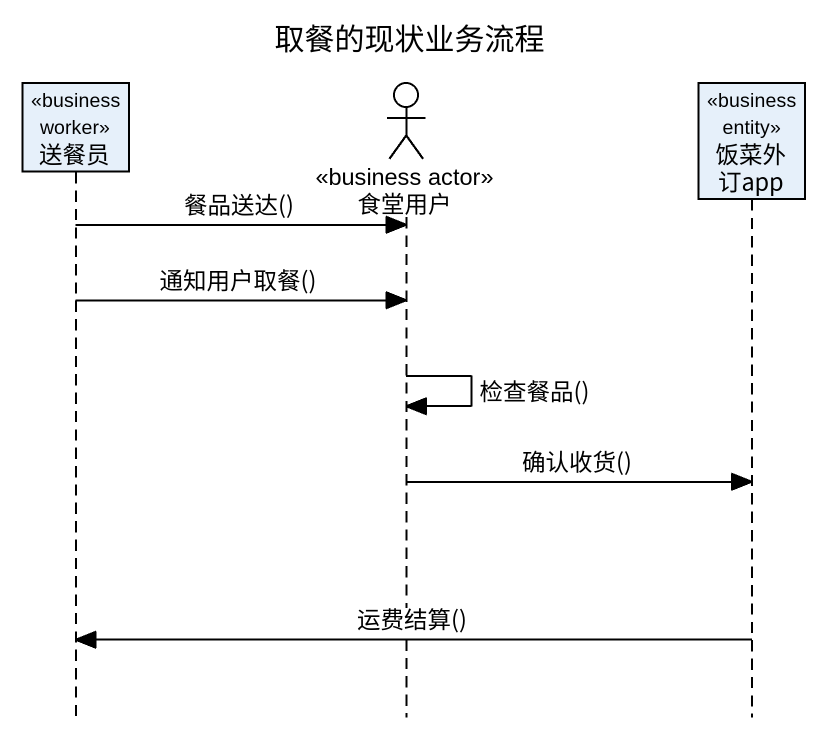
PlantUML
@startuml
title 取餐的现状业务流程
hide footbox
participant 送餐员 <<business worker>>
actor 食堂用户 <<business actor>>
participant 饭菜外订app <<business entity>>

送餐员 -> 食堂用户 : 餐品送达()
送餐员 -> 食堂用户 : 通知用户取餐()
食堂用户 -> 食堂用户 : 检查餐品()
食堂用户 -> 饭菜外订app : 确认收货()
饭菜外订app -> 送餐员 : 运费结算()
@enduml
